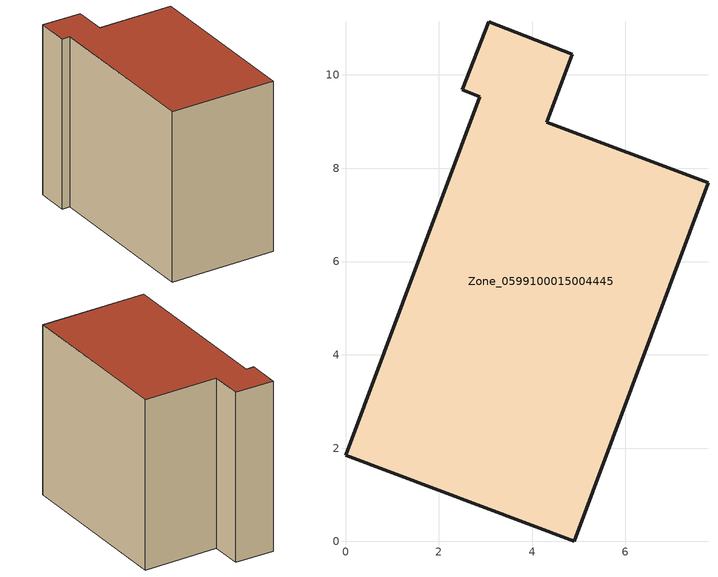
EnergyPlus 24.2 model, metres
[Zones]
Zone_0599100015004445
 floor ground (C_G): 2.88,9.54 2.5,9.69 3.07,11.14 4.86,10.44 4.31,8.98 7.77,7.69 4.9,0 0,1.84 z0.92
 wall outside (C_F): 4.31,8.98 4.86,10.44 3.07,11.14 2.5,9.69 2.88,9.54 0,1.84 4.9,0 7.77,7.69 4.31,8.98 z0.92:9.35
 roof outside (C_R): 4.9,0 7.77,7.69 4.31,8.98 4.86,10.44 3.07,11.14 2.5,9.69 2.88,9.54 0,1.84 z9.35
[BUILDING]
Pand.0599100015004445: North Axis=0; Terrain=City; Loads Convergence Tolerance Value=0.04; Temperature Convergence Tolerance Value=0.4; Solar Distribution=FullExterior; Maximum Number of Warmup Days=25; Minimum Number of Warmup Days=1
[Site:Location]
Rotterdam.The.Hague.AP_ZH_NLD Design_Conditions: Latitude=51.96; Longitude=4.45; Time Zone=1; Elevation=-4.5
[SITE:GROUNDTEMPERATURE:BUILDINGSURFACE]
18, 18, 18, 18, 18, 18, 18, 18, 18, 18, 18, 18
[MATERIAL] Thermal Absorptance=0.9; Solar Absorptance=0.7; Visible Absorptance=0.7
Name | Roughness | Thickness | Conductivity | Density | Specific Heat
G.TI.1965-1974 | MediumSmooth | 0.15 | 0.882353 | 540 | 1210
F.TI.1965-1974 | Rough | 0.3 | 0.697674 | 1920 | 840
R.TI.1965-1974 | MediumRough | 0.2 | 0.232558 | 1500 | 1000
[CONSTRUCTION]
C_G: G.TI.1965-1974
C_F: F.TI.1965-1974
C_R: R.TI.1965-1974
[ZONE]
Zone_0599100015004445: Type=1; Multiplier=1; Ceiling Height=Autocalculate; Volume=Autocalculate; Floor Area=autocalculate; Part of Total Floor Area=Yes
[ZONEINFILTRATION:DESIGNFLOWRATE]
Infil_Zone_0599100015004445: Zone or ZoneList or Space or SpaceList=Zone_0599100015004445; Schedule=AlwaysOn; Design Flow Rate Calculation Method=Flow/Area; Flow Rate per Floor Area=0.003; Constant Term Coefficient=1; Temperature Term Coefficient=0; Velocity Term Coefficient=0; Velocity Squared Term Coefficient=0
[HVACTEMPLATE:ZONE:IDEALLOADSAIRSYSTEM]
Zone_0599100015004445: Maximum Heating Supply Air Temperature=50; Minimum Cooling Supply Air Temperature=13; Maximum Heating Supply Air Humidity Ratio=0.0156; Minimum Cooling Supply Air Humidity Ratio=0.0077; Heating Limit=NoLimit; Cooling Limit=NoLimit; Dehumidification Control Type=ConstantSensibleHeatRatio; Cooling Sensible Heat Ratio=0.7; Dehumidification Setpoint=60; Humidification Control Type=None; Humidification Setpoint=30; Outdoor Air Method=None; Outdoor Air Flow Rate per Person=0.00944; Outdoor Air Flow Rate per Zone Floor Area=0; Outdoor Air Flow Rate per Zone=0; Demand Controlled Ventilation Type=None; Outdoor Air Economizer Type=NoEconomizer; Heat Recovery Type=None; Sensible Heat Recovery Effectiveness=0.7; Latent Heat Recovery Effectiveness=0.65
[ZONECONTROL:THERMOSTAT]
ThermostatControl_Zone_0599100015004445: Zone or ZoneList=Zone_0599100015004445; Control Type Schedule=DualSetpointControlType; Control 1=Thermostat_Zone_0599100015004445; Temperature Difference Between Cutout And Setpoint=0
[THERMOSTATSETPOINT:DUALSETPOINT]
Thermostat_Zone_0599100015004445: Heating Setpoint Temperature Schedule=HeatingSetpoint_Zone_0599100015004445; Cooling Setpoint Temperature Schedule=CoolingSetpoint_Zone_0599100015004445
[SCHEDULE:COMPACT]
HeatingSetpoint_Zone_0599100015004445: Through: 12/31, For: AllDays, Until: 24:00, 21
CoolingSetpoint_Zone_0599100015004445: Through: 12/31, For: AllDays, Until: 24:00, 24
DualSetpointControlType: Through: 12/31, For: AllDays, Until: 24:00, 4
AlwaysOn: Through: 12/31, For: AllDays, Until: 24:00, 1
